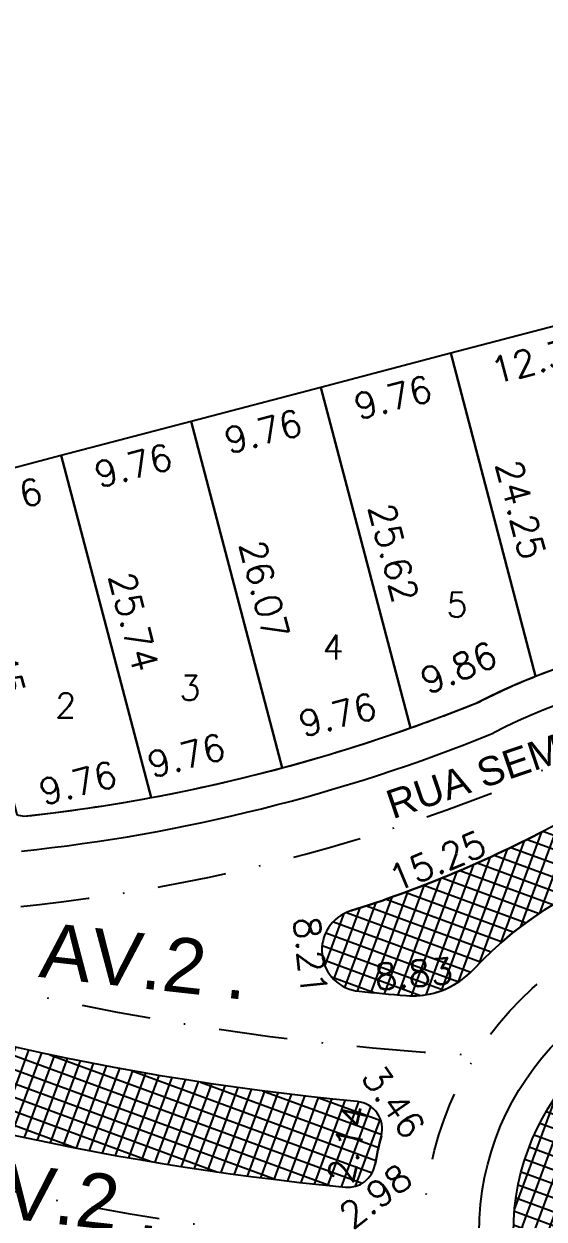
# Model space of a CAD drawing. Header units: millimetres. Extents: x -4430026 to 4783824, y 584 to 9593110.
# Drawn here: x 2981.2 to 3019, y 740.9 to 827.9 of the extents above; entities that cross this region are included whole.
import ezdxf
from ezdxf.enums import TextEntityAlignment as Align

# ---------------------------------------------------------------- set-up
doc = ezdxf.new("R2010")
doc.units = ezdxf.units.MM
doc.linetypes.add('DASHDOT', pattern=[1, 0.5, -0.25, 0, -0.25])
for name, color, linetype in [('Bra-Rua Calçadas', 1, 'Continuous'), ('Calçada', 1, 'Continuous'), ('Cota', 8, 'Continuous'), ('EIXO DAS VIAS', 252, 'DASHDOT'), ('Lotes', 2, 'Continuous'), ('Nomes de Ruas', 3, 'Continuous'), ('Numero de lotes', 5, 'Continuous'), ('Área Verde Alameda etc.', 92, 'Continuous'), ('Área Verde Geral', 98, 'Continuous')]:
    doc.layers.add(name, color=color, linetype=linetype)
doc.styles.add('arcad1', font='romans.shx')
doc.styles.add('ARIAL', font='arial.ttf', dxfattribs={"height": 0.25})
doc.styles.add('ROMANS', font='romans.shx')
doc.dimstyles.new('BOLA100', dxfattribs={"dimscale": 0, "dimtxt": 1.9, "dimasz": 0.18, "dimexe": 0.18, "dimexo": 0.063, "dimgap": 0, "dimtad": 1, "dimzin": 4, "dimdsep": 46, "dimtxsty": 'ROMANS', "dimcen": 0.09, "dimse1": 1, "dimse2": 1, "dimsd1": 1, "dimsd2": 1, "dimclrt": 256, "dimaunit": 1, "dimadec": 4, "dimazin": 0, "dimtfac": 1.2, "dimtix": 1, "dimtmove": 2, "dimatfit": 3, "dimfxl": 1, "dimtvp": 2, "dimtolj": 1, "dimtzin": 4, "dimarcsym": 0})
pattern_1 = [(69.82082076021932, (-350710.3129513949, -9590084.730252339), (-0.8940340631347666, 0.3285716724776191), []), (159.8208207602193, (-350710.3129513949, -9590084.730252339), (-0.3285716724776191, -0.8940340631347666), [])]

# ---------------------------------------------------------------- blocks, each defined once
blk = doc.blocks.new('*D6661')
at = {"layer": 'DEFPOINTS', "color": 0}
for p in [(3017.716340554442, 782.0687871575533), (3018.388005550472, 780.464153256316), (3009.296394566061, 776.6586018149296)]:
    blk.add_point(p, dxfattribs=at)
at = {"layer": 'Cota', "insert": (3012.803723497285, 781.0423385879958), "char_height": 1.9, "attachment_point": 5, "rotation": 22.713129638324723, "style": 'ROMANS'}
blk.add_mtext('\\A1;9.86', dxfattribs=at)
blk = doc.blocks.new('*D6662')
at = {"layer": 'DEFPOINTS', "color": 0}
for p in [(3009.296394566061, 776.6586018149297), (2999.523188145161, 775.4489115514149), (2999.856382793268, 774.1799373124281)]:
    blk.add_point(p, dxfattribs=at)
at = {"layer": 'Cota', "insert": (3004.001930580989, 777.6070974076646), "char_height": 1.9, "attachment_point": 5, "rotation": 14.712059463714825, "style": 'ROMANS'}
blk.add_mtext('\\A1;9.76', dxfattribs=at)
blk = doc.blocks.new('*D6663')
at = {"layer": 'DEFPOINTS', "color": 0}
for p in [(2999.856382792337, 774.1799373161532), (2990.083176370697, 772.9702470507957), (2990.08317637072, 772.97024705071)]:
    blk.add_point(p, dxfattribs=at)
at = {"layer": 'Cota', "insert": (2992.998983047541, 774.6441228297094), "char_height": 1.9, "attachment_point": 5, "rotation": 14.712059511413436, "style": 'ROMANS'}
blk.add_mtext('\\A1;9.76', dxfattribs=at)
blk = doc.blocks.new('*D6664')
at = {"layer": 'DEFPOINTS', "color": 0}
for p in [(2990.083176370697, 772.9702470507957), (2980.325322829174, 771.702085230548), (2980.643164598385, 770.4915825465273)]:
    blk.add_point(p, dxfattribs=at)
at = {"layer": 'Cota', "insert": (2985.121907032408, 772.6497684065037), "char_height": 1.9, "attachment_point": 5, "rotation": 14.712059511413436, "style": 'ROMANS'}
blk.add_mtext('\\A1;9.76', dxfattribs=at)
blk = doc.blocks.new('*D6666')
at = {"layer": 'DEFPOINTS', "color": 0}
for p in [(2983.908719432062, 796.4857111648212), (2974.468707656941, 794.0070466641824), (2984.670177567608, 793.585692331118)]:
    blk.add_point(p, dxfattribs=at)
at = {"layer": 'Cota', "insert": (2979.70890823005, 793.2652136805104), "char_height": 1.9, "attachment_point": 5, "rotation": 14.712059511413422, "style": 'ROMANS'}
blk.add_mtext('\\A1;9.76', dxfattribs=at)
blk = doc.blocks.new('*D6667')
at = {"layer": 'DEFPOINTS', "color": 0}
for p in [(3002.788742973456, 801.4430401828627), (2993.348731203458, 798.9643756710481), (3003.550201111366, 798.543021340161)]:
    blk.add_point(p, dxfattribs=at)
at = {"layer": 'Cota', "insert": (2998.588931774832, 798.222542689822), "char_height": 1.9, "attachment_point": 5, "rotation": 14.712059511413422, "style": 'ROMANS'}
blk.add_mtext('\\A1;9.76', dxfattribs=at)
blk = doc.blocks.new('*D6668')
at = {"layer": 'DEFPOINTS', "color": 0}
for p in [(2993.348731203458, 798.9643756691855), (2983.9087194302, 796.4857111666839), (2994.110189336552, 796.0643568448236)]:
    blk.add_point(p, dxfattribs=at)
at = {"layer": 'Cota', "insert": (2989.148919999636, 795.7438781943846), "char_height": 1.9, "attachment_point": 5, "rotation": 14.712059511413422, "style": 'ROMANS'}
blk.add_mtext('\\A1;9.76', dxfattribs=at)
blk = doc.blocks.new('*D6669')
at = {"layer": 'DEFPOINTS', "color": 0}
for p in [(3024.208263534108, 807.0671650842319), (3012.228754747647, 803.9217046853644), (3024.969721670645, 804.1671462467575)]:
    blk.add_point(p, dxfattribs=at)
at = {"layer": 'Cota', "insert": (3018.738703827264, 803.513269647619), "char_height": 1.9, "attachment_point": 5, "rotation": 14.712059511413422, "style": 'ROMANS'}
blk.add_mtext('\\A1;12.39', dxfattribs=at)
blk = doc.blocks.new('*D6670')
at = {"layer": 'DEFPOINTS', "color": 0}
for p in [(3012.228754748111, 803.9217046835015), (3002.788742973923, 801.443040181), (3012.990212885121, 801.0216858442277)]:
    blk.add_point(p, dxfattribs=at)
at = {"layer": 'Cota', "insert": (3008.02894354777, 800.7012071936742), "char_height": 1.9, "attachment_point": 5, "rotation": 14.712059511413422, "style": 'ROMANS'}
blk.add_mtext('\\A1;9.76', dxfattribs=at)
blk = doc.blocks.new('*D6681')
at = {"layer": 'DEFPOINTS', "color": 0}
for p in [(3013.321117062329, 804.0334598362757), (3010.875901848997, 803.3914195187878), (3017.035152651823, 779.9338680916023)]:
    blk.add_point(p, dxfattribs=at)
at = {"layer": 'Cota', "insert": (3017.319596068688, 792.5459475734533), "char_height": 1.9, "attachment_point": 5, "rotation": 284.71205947632444, "style": 'ROMANS'}
blk.add_mtext('\\A1;24.25', dxfattribs=at)
blk = doc.blocks.new('*D6682')
at = {"layer": 'DEFPOINTS', "color": 0}
for p in [(3003.889427321952, 801.5569804484136), (3001.435890076203, 800.9127550144233), (3007.94354166741, 776.1283166502154)]:
    blk.add_point(p, dxfattribs=at)
at = {"layer": 'Cota', "insert": (3008.062106722511, 789.406024717048), "char_height": 1.9, "attachment_point": 5, "rotation": 284.7120594743535, "style": 'ROMANS'}
blk.add_mtext('\\A1;25.62', dxfattribs=at)
blk = doc.blocks.new('*D6683')
at = {"layer": 'DEFPOINTS', "color": 0}
for p in [(2991.995878304342, 798.4340905063342), (2994.442273302097, 799.0764405997888), (2998.615658222219, 773.2226105947534)]:
    blk.add_point(p, dxfattribs=at)
at = {"layer": 'Cota', "insert": (2998.671016865992, 786.7119640947315), "char_height": 1.9, "attachment_point": 5, "rotation": 284.7120594740056, "style": 'ROMANS'}
blk.add_mtext('\\A1;26.07', dxfattribs=at)
blk = doc.blocks.new('*D6684')
at = {"layer": 'DEFPOINTS', "color": 0}
for p in [(2982.555866530618, 795.9554260056952), (2984.995082200058, 796.5958910224524), (2989.092579058824, 771.0603088513503)]:
    blk.add_point(p, dxfattribs=at)
at = {"layer": 'Cota', "insert": (2989.182292069117, 784.3895958960145), "char_height": 1.9, "attachment_point": 5, "rotation": 284.71205947410147, "style": 'ROMANS'}
blk.add_mtext('\\A1;25.74', dxfattribs=at)
blk = doc.blocks.new('*D6685')
at = {"layer": 'DEFPOINTS', "color": 0}
for p in [(2975.467862521714, 794.0943283389122), (2973.115854755496, 793.4767615069187), (2979.326350893346, 769.8240418471881)]:
    blk.add_point(p, dxfattribs=at)
at = {"layer": 'Cota', "insert": (2979.491964195589, 782.5092319597998), "char_height": 1.9, "attachment_point": 5, "rotation": 284.7120594752362, "style": 'ROMANS'}
blk.add_mtext('\\A1;24.45', dxfattribs=at)
blk = doc.blocks.new('*D7284')
at = {"layer": 'DEFPOINTS', "color": 0}
for p in [(3024.396313811057, 948.4351791050775), (2960.549410464113, 759.0388850085923)]:
    blk.add_point(p, dxfattribs=at)
at = {"layer": 'Cota', "insert": (2958.600601973814, 753.2579138558845), "char_height": 1.9, "attachment_point": 5, "rotation": 71.37065472917608, "style": 'ROMANS'}
blk.add_mtext('\\A1;R199.87', dxfattribs=at)
blk = doc.blocks.new('*D7285')
at = {"layer": 'DEFPOINTS', "color": 0}
for p in [(3024.396313805004, 948.4351791050768), (2962.953946048264, 751.6561039630813)]:
    blk.add_point(p, dxfattribs=at)
at = {"layer": 'Cota', "insert": (2961.094252566678, 745.7001361456254), "char_height": 1.9, "attachment_point": 5, "rotation": 72.65952952900368, "style": 'ROMANS'}
blk.add_mtext('\\A1;R206.15', dxfattribs=at)
blk = doc.blocks.new('*D7299')
at = {"layer": 'DEFPOINTS', "color": 0}
for p in [(3081.13664826109, 824.9613714889783), (3081.860416565544, 822.204894641463), (2978.02908972603, 794.9418964256089)]:
    blk.add_point(p, dxfattribs=at)
at = {"layer": 'Cota', "insert": (3028.979721390735, 812.2487259860428), "char_height": 1.9, "attachment_point": 5, "rotation": 14.712059465604645, "style": 'ROMANS'}
blk.add_mtext('\\A1;107.35', dxfattribs=at)
blk = doc.blocks.new('*D7494')
at = {"layer": 'DEFPOINTS', "color": 0}
for p in [(3007.184566044996, 746.9733828373472), (3005.47324915115, 745.1546035642103), (3006.724729599072, 744.8797356982003)]:
    blk.add_point(p, dxfattribs=at)
at = {"layer": 'Cota', "insert": (3004.775283955807, 746.4052220356689), "char_height": 1.9, "attachment_point": 5, "rotation": 77.61257601753866, "style": 'ROMANS'}
blk.add_mtext('\\A1;2.14', dxfattribs=at)

msp = doc.modelspace()

# ---------------------------------------------------------------- hatches: boundary and pattern name
at = {"layer": 'Área Verde Alameda etc.'}
h = msp.add_hatch(dxfattribs=at)
h.set_pattern_fill('ANSI37', color=256, scale=0.3, angle=24.82082076021936, style=0)
h.set_pattern_definition(pattern_1)
edge = h.paths.add_edge_path()
edge.add_line((2901.171908753795, 791.0721298102776), (2870.063660260626, 815.3159162775169))
edge.add_arc((2868.834247749053, 813.7384040356169), 1.999999999239229, 52.06942057050714, 142.0935772170054)
edge.add_line((2867.256217311007, 814.9671513382832), (2866.007392318324, 813.3633359373102))
edge.add_arc((2867.585422756138, 812.1345886327813), 2.000000000262974, 142.093577170805, 232.0422812626653)
edge.add_line((2866.355263161344, 810.5576589033494), (2905.398265087848, 780.1002944969127))
edge.add_arc((3024.396313789695, 948.4351791106651), 206.1484149169539, 234.7430286820938, 264.4793448035696)
edge.add_arc((3004.756299685791, 745.2336900420974), 1.99999999886292, 264.4793447441222, 349.8062617073801)
edge.add_arc((3034.282748342886, 739.9243746605257), 28.00000000269185, 165.4188903751933, 169.8062616886033, ccw=False)
edge.add_arc((3005.248981591651, 747.4768834077308), 1.999999999638153, 345.4188903867997, 444.5572813103912)
edge.add_arc((3024.396313793304, 948.4351791088025), 199.8684149182123, 231.9369935703489, 264.55728130797, ccw=False)
h = msp.add_hatch(dxfattribs=at)
h.set_pattern_fill('ANSI37', color=256, scale=0.3, angle=24.82082076021936, style=0)
h.set_pattern_definition(pattern_1)
edge = h.paths.add_edge_path()
edge.add_arc((2978.751575805933, 846.3024216238896), 86.9999999982773, 287.5243588538392, 297.5653343669738, ccw=False)
edge.add_arc((3005.851587191793, 760.4794096630553), 2.999999996995954, 107.524358846908, 264.3651280391497)
edge.add_arc((3024.396313838997, 948.4351791386048), 191.8684149489338, 264.3651280404829, 265.3932493269461)
edge.add_arc((3009.468038257141, 763.1672265287975), 5.99999999879148, 265.3932492290191, 284.7120739775706)
edge.add_arc((3009.468038260808, 763.1672265306602), 5.999999999663426, 284.7120739391835, 316.873352274525)
edge.add_arc((3034.282748348474, 739.9243746549378), 28.00000000095194, 11.250444868949614, 136.8733523598771, ccw=False)
edge.add_arc((3067.629396378283, 746.5577045232544), 5.999999999240071, 191.2504448886334, 249.0355412341956)
edge.add_arc((2929.795334357814, 386.8208740186433), 379.2386479504568, 67.91718707058789, 69.0355412261543, ccw=False)
edge.add_arc((3075.752223210513, 746.578895969365), 8.999999998782988, 189.1164169078643, 247.9171870680753, ccw=False)
edge.add_arc((3034.282748339045, 739.9243746549378), 33.00000000042376, 9.116416917619908, 117.5653343684351)
at = {"layer": 'Área Verde Geral'}
h = msp.add_hatch(dxfattribs=at)
h.set_pattern_fill('ANSI37', color=256, scale=0.3, angle=24.82082076021936, style=0)
h.set_pattern_definition(pattern_1)
edge = h.paths.add_edge_path()
edge.add_line((2864.679456780535, 1411.853683464278), (2865.13658281915, 1499.256588805516))
edge.add_arc((2869.136529881902, 1499.236010441605), 3.999999996734691, 90.52059015533689, 179.7052353491663, ccw=False)
edge.add_line((2869.100186332931, 1503.235845329289), (2875.157819375267, 1503.290886573542))
edge.add_line((2875.157819375267, 1503.290886573542), (2875.01826039456, 1476.607084181208))
edge.add_line((2875.01826039456, 1476.607084181208), (2874.753264402376, 1425.939735084821))
edge.add_line((2874.753264402376, 1425.939735084821), (2926.573033215349, 1426.822890253786))
edge.add_line((2926.573033215349, 1426.822890253786), (2927.446920072531, 1422.337130274672))
edge.add_line((2927.446920072531, 1422.337130274672), (2930.240279319101, 1407.998501624961))
edge.add_line((2930.240279319101, 1407.998501624961), (2934.953091216144, 1383.807104049299))
edge.add_line((2934.953091216144, 1383.807104049299), (2998.296593699475, 1310.367228804205))
edge.add_line((2998.296593699475, 1310.367228804205), (2967.180375259706, 1181.594584452037))
edge.add_line((2967.180375259706, 1181.594584452037), (2959.415703457185, 1057.308916132946))
edge.add_line((2959.415703457185, 1057.308916132946), (3004.737756819335, 987.7462694626788))
edge.add_line((3004.737756819335, 987.7462694626788), (2953.95327803759, 900.6646788456032))
edge.add_line((2953.95327803759, 900.6646788456032), (2945.808033412659, 886.6977961380521))
edge.add_line((2945.808033412659, 886.6977961380521), (2969.48689280484, 819.2675099615494))
edge.add_line((2969.48689280484, 819.2675099615494), (2978.029089719394, 794.9418964256088))
edge.add_line((2978.029089719394, 794.9418964256088), (2974.468707653565, 794.0070466865341))
edge.add_line((2974.468707653565, 794.0070466865341), (2950.753626518288, 787.7801762950162))
edge.add_arc((2849.90527482411, 828.5608734731118), 108.7816864263655, 337.9827522666773, 353.5009444837125)
edge.add_arc((2849.905274855018, 828.560873482425), 108.7816863969161, 353.5009444769961, 375.8480956382804)
edge.add_line((2954.552070915104, 858.2678317558507), (2945.016525576693, 885.3405753262828))
edge.add_arc((3301.083869156531, 973.1498808675001), 366.7348187773194, 181.5484476625925, 193.853220828954, ccw=False)
edge.add_line((2934.48296978498, 963.2398917954902), (2936.947919489221, 1340.483241690371))
edge.add_arc((2912.948431812563, 1340.640056993861), 23.99999999544698, 359.6256283755271, 412.0935771515877)
edge.add_line((2927.693399468773, 1359.576422236908), (2867.185939143283, 1406.691089348916))
edge.add_arc((2871.179367882245, 1411.81968827178), 6.500000000366806, 179.7003400102184, 232.09357717591018, ccw=False)
h = msp.add_hatch(dxfattribs=at)
h.set_pattern_fill('ANSI37', color=256, scale=0.3, angle=24.82082076021936, style=0)
h.set_pattern_definition(pattern_1)
edge = h.paths.add_edge_path()
edge.add_arc((3034.282748339103, 739.9243746549378), 17.500000000005, 0, 360)

# ---------------------------------------------------------------- linework, layer by layer
at = {"layer": 'Bra-Rua Calçadas'}
for points in [[(2901.171908753795, 791.0721298102776), (2870.063660260626, 815.3159162775169, 0.4143370552905027), (2867.256217311007, 814.9671513382832), (2866.007392318324, 813.3633359373102, 0.4139513645019107), (2866.355263161344, 810.5576589033494), (2905.398265087848, 780.1002944969127, 0.1304821948115216), (3004.563890508247, 743.2429668810705, 0.390521805094207), (3006.724729595577, 744.879735684071, -0.01914585761048461), (3007.184566041326, 746.9733828250805, 0.4617386958503184), (3005.438682711554, 749.4678664524595, -0.1433018658670353)], [(3019.011675891337, 769.1783375721911, -0.04384007453499976), (3004.948253480123, 763.3401767258088, 0.8158763576690823), (3005.557021369563, 757.4939061925302, 0.004486055482760661), (3008.986140052659, 757.1866099965314, 0.0844944956414672), (3010.991808888373, 757.3639409896473, 0.1412585147568113), (3013.847104741597, 759.065546782736, -0.6105398096999662), (3061.744693785777, 745.3871168978999, 0.2576174166982881), (3065.482663758901, 740.9548892435173, -0.004879779286777255), (3072.368706379888, 738.2391229607651, -0.262348680607425), (3066.86590716649, 745.1529271174709, 0.5119952183830107)]]:
    msp.add_lwpolyline(points, format="xyb", close=True, dxfattribs=at)
for centre, radius, start, end in [((2978.751575809774, 846.3024216276149), 87, 287.5243588371473, 297.565334334759), ((3005.851587192958, 760.47940965933), 3, 107.5243588371473, 264.365128034727), ((3009.468038250563, 763.1672265287975), 6, 265.3932493299458, 316.87335230575), ((3024.396313790103, 948.4351791069398), 191.8684149169726, 264.3651280612756, 265.3932493565429), ((3005.248981592116, 747.4768834077308), 2, 345.4188903343195, 84.55728133537376), ((3034.282748339103, 739.9243746549378), 28.000000000005, 165.4188903343194, 169.8062616566323), ((3004.756299685092, 745.2336900402347), 2, 264.4793447857763, 349.8062616566323)]:
    msp.add_arc(centre, radius, start, end, dxfattribs=at)
at = {"layer": 'Calçada', "lineweight": -3}
for radius in [20.000000000005, 17.500000000005]:
    msp.add_circle((3034.282748339103, 739.9243746549378), radius, dxfattribs=at)
at = {"layer": 'Calçada'}
for centre, radius, start, end in [((3034.282748339103, 739.9243746549378), 43.500000000005, 27.43174570869934, 117.5653343465762), ((3034.282748339103, 739.9243746549378), 41.000000000005, 27.43174570869934, 117.5653343465762), ((2967.742014786099, 893.631253764082), 124.1344746006332, 276.222380872431, 292.0631951243163), ((2967.742014786099, 893.631253764082), 126.6344746006332, 276.0242055498372, 292.0631951243163), ((3034.282748339103, 739.9243746549378), 28.000000000005, 11.25044481668814, 136.8733523194186), ((3034.282748348882, 739.9243746530751), 28.000000000005, 11.25044481668814, 136.8733523308289)]:
    msp.add_arc(centre, radius, start, end, dxfattribs=at)
at = {"layer": 'EIXO DAS VIAS', "ltscale": 10}
msp.add_circle((3034.282748339103, 739.9243746549378), 24.000000000005, dxfattribs=at)
for centre, radius, start, end in [((3024.396313790103, 948.4351791069398), 195.8684149169726, 231.9369934514823, 266.9733504990933), ((3024.396313790103, 948.4351791069398), 210.1484149169725, 234.7171972417039, 266.1568491381424), ((3034.282748339103, 739.9243746549378), 37.000000000005, 9.116416872739935, 117.8530393300375), ((2967.742014786099, 893.631253764082), 130.6344746006332, 266.949868439825, 292.1503185377382)]:
    msp.add_arc(centre, radius, start, end, dxfattribs=at)
at = {"layer": 'Lotes'}
for points in [[(3024.208263534458, 807.0671650842319), (3012.228754748461, 803.9217046835015), (3018.399364056402, 780.4208943043391, -0.05627015046326383), (3027.828017323149, 782.9428177644054)], [(3012.228754747995, 803.9217046853641), (3002.788742974737, 801.443040181), (3009.296394566411, 776.6586018149296, 0.01069635570819981), (3014.26137560174, 778.5429535229246, -0.02613383778360062), (3018.399364056402, 780.4208943043391)], [(3002.788742974271, 801.443040181), (2993.348731201944, 798.9643756766359), (2999.968511121218, 773.7528957594673, 0.01968382851775656), (3009.296394566411, 776.6586018149296)], [(2993.34873120241, 798.9643756747732), (2983.90871942822, 796.4857111722717), (2990.445431957824, 771.5905940160642, 0.01967475088734822), (2999.968511121218, 773.7528957594673)], [(2983.908719428686, 796.4857111722717), (2978.029089714737, 794.9418964181582), (2974.468707655893, 794.0070466697703), (2980.679203791415, 770.3543270156274, 0.0007261805843457157), (2981.196662830991, 770.2280924227575, 0.01883422505336006), (2990.445431957824, 771.5905940160642)]]:
    msp.add_lwpolyline(points, format="xyb", close=True, dxfattribs=at)
at = {"layer": 'Área Verde Alameda etc.'}
for points in [[(2901.171908753795, 791.0721298102776), (2870.063660260626, 815.3159162775169, 0.4143370552905027), (2867.256217311007, 814.9671513382832), (2866.007392318324, 813.3633359373102, 0.4139513645019107), (2866.355263161344, 810.5576589033494), (2905.398265087848, 780.1002944969127, 0.1304821948115216), (3004.563890508247, 743.2429668810705, 0.390521805094207), (3006.724729595577, 744.879735684071, -0.01914585761048461), (3007.184566041326, 746.9733828250805, 0.4617386958503184), (3005.438682711554, 749.4678664524595, -0.1433018658670353)], [(3019.011675891337, 769.1783375721911, -0.04384007453499976), (3004.948253480123, 763.3401767258088, 0.8158763576690823), (3005.557021369563, 757.4939061925302, 0.004486055482760661), (3008.986140052659, 757.1866099965314, 0.0844944956414672), (3010.991808888373, 757.3639409896473, 0.1412585147568113), (3013.847104741597, 759.065546782736, -0.6105398096999662), (3061.744693785777, 745.3871168978999, 0.2576174166982881), (3065.482663758901, 740.9548892435173, -0.004879779286777255), (3072.368706379888, 738.2391229607651, -0.262348680607425), (3066.86590716649, 745.1529271174709, 0.5119952183830107)]]:
    msp.add_lwpolyline(points, format="xyb", close=True, dxfattribs=at)
for centre, radius, start, end in [((2978.751575809774, 846.3024216276149), 87, 287.5243588466835, 297.5653343465762), ((3005.851587192958, 760.47940965933), 3, 107.5243588466835, 264.365128034727), ((3009.468038250563, 763.1672265287975), 6, 265.3932493299458, 316.8733523285431), ((3024.396313790103, 948.4351791069398), 191.8684149169726, 264.3651280612756, 265.3932493565429), ((3005.248981592116, 747.4768834077308), 2, 345.4188903368379, 84.55728132872628), ((3034.282748339103, 739.9243746549378), 28.000000000005, 165.4188903359941, 169.8062616572213), ((3004.756299685092, 745.2336900402347), 2, 264.479344782452, 349.8062616572212)]:
    msp.add_arc(centre, radius, start, end, dxfattribs=at)

# ---------------------------------------------------------------- texts
at = {"layer": 'Cota', "char_height": 1.9, "attachment_point": 5, "style": 'ROMANS'}
for s, insert, rotation in [('\\A1;15.25', (3011.242243587085, 766.9756912757198), 22.54484661040646), ('\\A1;8.21', (3002.031479507265, 760.0816246308873), 275.9447434365666), ('\\A1;8.83', (3009.53671911084, 758.7718626149485), 5.052661603294841), ('\\A1;3.46', (3008.070379246479, 749.451573103715), 304.9880858485954), ('\\A1;2.98', (3006.757141270196, 742.592207215775), 37.14280322457066)]:
    msp.add_mtext(s, dxfattribs=dict(at, insert=insert, rotation=rotation))
at = {"layer": 'Nomes de Ruas', "extrusion": (-0.08619676190555997, -0.008785474198405897, 0.9962393957679577), "style": 'ARIAL'}
msp.add_text('RUA SEM SAÍDA', height=2.088089117569511, rotation=102.9674616782205, dxfattribs=at).set_placement((-464.6187326203028, 3069.847004355263, -266.9857893822184), align=Align.MIDDLE_CENTER)
at = {"layer": 'Nomes de Ruas', "extrusion": (-0.08174032972505926, 0.02873299177484383, 0.9962393957679578), "style": 'ARIAL'}
msp.add_text('AV.2 .', height=4, rotation=102.9674616850375, dxfattribs=at).set_placement((-1708.250843516739, 2559.176271226329, -222.5725568644178), align=Align.MIDDLE_CENTER)
at = {"layer": 'Nomes de Ruas', "extrusion": (-0.08174032972505925, 0.02873299177484383, 0.9962393957679576), "style": 'ARIAL'}
msp.add_text('AV.2 .', height=4, rotation=102.9674616850375, dxfattribs=at).set_placement((-1690.001149090513, 2558.894062846698, -222.5480130914559), align=Align.MIDDLE_CENTER)
at = {"layer": 'Numero de lotes', "style": 'arcad1'}
for s, p in [('5', (3012.689344928936, 785.6319623105715, 103.7075370668876)), ('4', (3003.679877963719, 782.5335725881646, 103.7075370668876)), ('3', (2993.275906206911, 779.5714149643222, 103.7075370668876)), ('2', (2984.237073296086, 778.2923431825379, 103.7075370668876))]:
    msp.add_text(s, height=1.799999999999999, rotation=358.9753949972398, dxfattribs=at).set_placement(p, align=Align.MIDDLE_CENTER)

# ---------------------------------------------------------------- dimensions: what is measured, and where the dimension line sits
at = {"layer": 'Cota'}
for center, mpoint, picture, middle in [((3024.396313811057, 948.4351791050775, -51.85376853344381), (2960.549410464113, 759.0388850085923, -51.85376853344381), '*D7284', (2958.600601973814, 753.2579138558845, -51.85376853344381)), ((3024.396313805004, 948.4351791050768, -51.85376853344381), (2962.953946048264, 751.6561039630813, -51.85376853344381), '*D7285', (2961.094252566678, 745.7001361456254, -51.85376853344381))]:
    dim = msp.add_radius_dim(center=center, mpoint=mpoint, dimstyle='BOLA100', override={"dimscale": 1}, dxfattribs=at)
    dim.commit()
    dim.dimension.update_dxf_attribs({"geometry": picture, "text_midpoint": middle, "dimtype": 164})
for p1, p2, distance, picture, middle in [((2978.029089726029, 794.9418964256088, -51.85376853344381), (3081.860416565543, 822.2048946414629, -51.85376853344381), 2.8499131862951104, '*D7299', (3028.979721390735, 812.2487259860428, -51.85376853344381)), ((3017.035152651823, 779.9338680916021, -51.85376853344381), (3010.875901848996, 803.3914195187876, -51.85376853344381), -2.5281007117588783, '*D6681', (3017.319596068688, 792.5459475734533, -51.85376853344381)), ((3007.943541667411, 776.1283166502158, -51.85376853344381), (3001.435890076204, 800.9127550144235, -51.85376853344381), -2.5367048362142386, '*D6682', (3008.062106722511, 789.406024717048, -51.85376853344381)), ((2998.615658222219, 773.2226105947534, -51.85376853344381), (2991.995878304342, 798.4340905063341, -51.85376853344381), -2.5293204873248634, '*D6683', (2998.671016865992, 786.7119640947315, -51.85376853344381)), ((2989.092579058824, 771.0603088513503, -51.85376853344381), (2982.555866530618, 795.9554260056952, -51.85376853344381), -2.521897801206562, '*D6684', (2989.182292069117, 784.3895958960145, -51.85376853344381)), ((2979.326350893347, 769.8240418471883, -51.85376853344381), (2973.115854755497, 793.476761506919, -51.85376853344381), -2.431733810334291, '*D6685', (2979.491964195589, 782.5092319597998, -51.85376853344381)), ((3009.296394566061, 776.6586018149296, -51.85376853344381), (3018.388005550472, 780.464153256316, -51.85376853344381), 1.7395355195833044, '*D6661', (3012.803723497285, 781.0423385879958, -51.85376853344381)), ((3009.296394566061, 776.6586018149296, -51.85376853344381), (2999.856382793268, 774.1799373124281, -51.85376853344381), -1.311988678586521, '*D6662', (3004.001930580989, 777.6070974076646, -51.85376853344381)), ((3007.184566044997, 746.9733828373472), (3006.724729599073, 744.8797356982003), -1.2813101323637865, '*D7494', (3004.775283955807, 746.4052220356689))]:
    dim = msp.add_aligned_dim(p1=p1, p2=p2, distance=distance, dimstyle='BOLA100', override={"dimscale": 1}, dxfattribs=at)
    dim.commit()
    dim.dimension.update_dxf_attribs({"geometry": picture, "text_midpoint": middle})
for base, p1, p2, angle, picture, middle in [((3024.969721670645, 804.1671462467575, -51.85376853344381), (3012.228754747646, 803.9217046853641, -51.85376853344381), (3024.208263534108, 807.0671650842319, -51.85376853344381), 194.7120595114134, '*D6669', (3018.738703827264, 803.513269647619, -51.85376853344381)), ((3012.990212885121, 801.0216858442277, -51.85376853344381), (3002.788742973922, 801.443040181, -51.85376853344381), (3012.228754748112, 803.9217046835015, -51.85376853344381), 194.7120595114134, '*D6670', (3008.02894354777, 800.7012071936742, -51.85376853344381)), ((3003.550201111366, 798.543021340161, -51.85376853344381), (2993.348731203458, 798.964375671048, -51.85376853344381), (3002.788742973456, 801.4430401828627, -51.85376853344381), 194.7120595114134, '*D6667', (2998.588931774832, 798.222542689822, -51.85376853344381)), ((2994.110189336552, 796.0643568448236, -51.85376853344381), (2983.908719430199, 796.4857111666838, -51.85376853344381), (2993.348731203458, 798.9643756691853, -51.85376853344381), 194.7120595114134, '*D6668', (2989.148919999636, 795.7438781943846, -51.85376853344381)), ((2984.670177567608, 793.585692331118, -51.85376853344381), (2974.468707656941, 794.0070466641823, -51.85376853344381), (2983.908719432062, 796.4857111648212, -51.85376853344381), 194.7120595114134, '*D6666', (2979.70890823005, 793.2652136805104, -51.85376853344381)), ((2980.643164598385, 770.4915825465273, -51.85376853344381), (2990.083176370697, 772.9702470507959, -51.85376853344381), (2980.325322829174, 771.7020852305482, -51.85376853344381), 14.71205951141344, '*D6664', (2985.121907032408, 772.6497684065037, -51.85376853344381))]:
    dim = msp.add_linear_dim(base=base, p1=p1, p2=p2, angle=angle, dimstyle='BOLA100', override={"dimscale": 1}, dxfattribs=at)
    dim.commit()
    dim.dimension.update_dxf_attribs({"geometry": picture, "text_midpoint": middle})
dim = msp.add_linear_dim(base=(2990.08317637072, 772.97024705071, -51.85376853344381), p1=(2999.856382792337, 774.1799373161534, -51.85376853344381), p2=(2990.083176370697, 772.9702470507959, -51.85376853344381), angle=14.71205951141344, dimstyle='BOLA100', override={"dimscale": 1}, dxfattribs=at)
dim.commit()
dim.dimension.update_dxf_attribs({"geometry": '*D6663', "text_midpoint": (2992.998983047541, 774.6441228297094, -51.85376853344381), "dimtype": 160})

doc.saveas('drawing.dxf')
